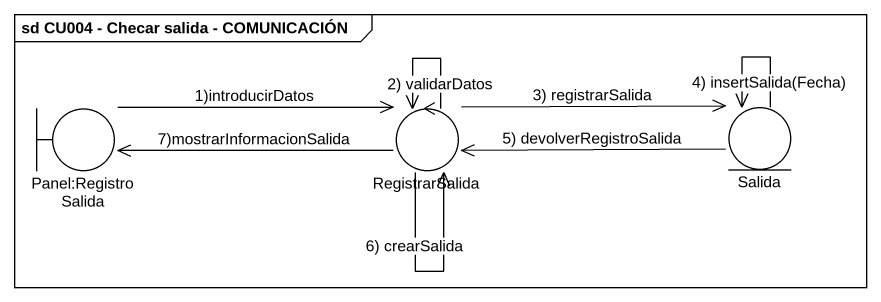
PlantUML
@startuml
mainframe sd CU004 - Checar salida - COMUNICACIÓN
boundary "Panel:RegistroSalida" as Panel_RegistroSalida
control RegistrarSalida
entity Salida
Panel_RegistroSalida -right-> RegistrarSalida : 1)introducirDatos
RegistrarSalida -left-> Panel_RegistroSalida : 7)mostrarInformacionSalida
RegistrarSalida --> RegistrarSalida : 6) crearSalida
RegistrarSalida --> RegistrarSalida : 2) validarDatos
RegistrarSalida -right-> Salida : 3) registrarSalida
Salida -left-> RegistrarSalida : 5) devolverRegistroSalida
Salida --> Salida : 4) insertSalida(Fecha)
@enduml
